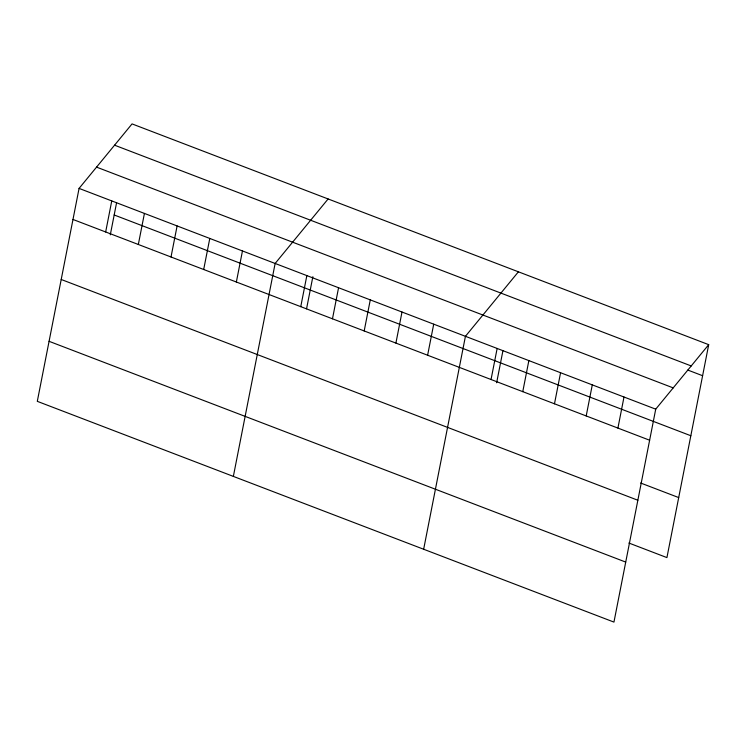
<?xml version="1.0" encoding="UTF-8"?>
<svg xmlns="http://www.w3.org/2000/svg" width="746" height="746" viewBox="0 0 746 746"><rect width="100%" height="100%" fill="white"/><g stroke="black" fill="none" stroke-linecap="round" stroke-linejoin="round"><path stroke-width="1.12" d="M79.076 188.402L37.3 401.339L613.949 622.099L655.725 409.162L708.7 344.661L132.051 123.901L79.076 188.402L655.725 409.162M105.662 231.969L111.751 200.916M110.287 234.85L116.581 202.753M138.336 244.483L144.426 213.421M171.011 256.988L177.11 225.935M203.686 269.502L209.785 238.44M236.361 282.007L242.459 250.954M233.358 476.396L275.134 263.459L328.119 198.958M300.759 306.662L306.848 275.6M306.559 308.807L312.863 276.701M332.474 318.803L338.563 287.751M364.188 330.944L370.277 299.892M395.902 343.085L402.001 312.033M427.617 355.227L433.715 324.174M423.653 549.252L465.429 336.315L518.405 271.814M491.045 379.518L497.144 348.457M496.64 382.763L502.935 350.667M522.769 391.659L528.858 360.598M554.483 403.8L560.572 372.739M586.197 415.942L592.287 384.88M617.912 428.083L624.001 397.021M708.7 344.661L666.924 557.598L628.869 543.023M114.576 145.19L691.216 365.95M687.803 370.053L702.611 375.723M96.56 167.123L673.2 387.883M114.185 214.979L690.833 435.739M72.987 219.464L649.626 440.224M640.637 483.007L678.701 497.573M61.209 279.48L637.849 500.24M49.077 341.314L625.717 562.083"/></g></svg>
